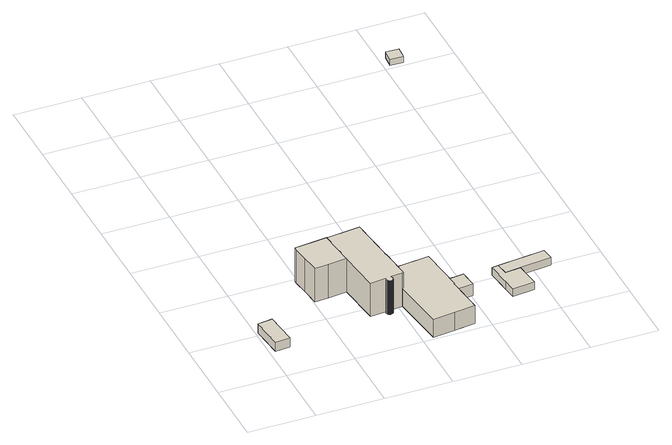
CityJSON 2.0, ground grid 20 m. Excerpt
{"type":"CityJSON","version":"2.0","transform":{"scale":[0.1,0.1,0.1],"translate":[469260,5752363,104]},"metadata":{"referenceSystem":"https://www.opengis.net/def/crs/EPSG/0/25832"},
"CityObjects":{
"building1":{"type":"Building","attributes":{"Gemeindeschluessel":"05711000","BezugspunktDach":"2000","function":"51009_1611","measuredHeight":3.68},"address":[{"country":"Germany"}],"geometry":[{"type":"Solid","lod":"1","boundaries":[[[[0,1,2,3]],[[4,5,6,7]],[[4,7,3,2]],[[5,4,2,1]],[[6,5,1,0]],[[7,6,0,3]]]]}]},
"building2":{"type":"Building","attributes":{"Gemeindeschluessel":"05711000","function":"31001_1010"},"address":[{"country":"Germany","locality":"Bielefeld","thoroughfareNumber":"295a","thoroughfareName":"Verler Straße"},{"country":"Germany","locality":"Bielefeld","thoroughfareNumber":"295b","thoroughfareName":"Verler Straße"},{"country":"Germany","locality":"Bielefeld","thoroughfareNumber":"295","thoroughfareName":"Verler Straße"}],"children":["building2-1","building2-2","building2-3","building2-4","building2-5"]},
"building2-1":{"type":"BuildingPart","attributes":{"BezugspunktDach":"2000","measuredHeight":13.12},"parents":["building2"],"geometry":[{"type":"Solid","lod":"1","boundaries":[[[[8,9,10,11,12,13,14,15,16,17,18,19,20,21,22,23,24,25,26,27,28,29,30,31,32,33,34,35,36,37,38,39,40]],[[41,42,43,44,45,46,47,48,49,50,51,52,53,54,55,56,57,58,59,60,61,62,63,64,65,66,67,68,69,70,71,72,73]],[[41,73,40,39]],[[42,41,39,38]],[[43,42,38,37]],[[44,43,37,36]],[[45,44,36,35]],[[46,45,35,34]],[[47,46,34,33]],[[48,47,33,32]],[[49,48,32,31]],[[50,49,31,30]],[[51,50,30,29]],[[52,51,29,28]],[[53,52,28,27]],[[54,53,27,26]],[[55,54,26,25]],[[56,55,25,24]],[[57,56,24,23]],[[58,57,23,22]],[[59,58,22,21]],[[60,59,21,20]],[[61,60,20,19]],[[62,61,19,18]],[[63,62,18,17]],[[64,63,17,16]],[[65,64,16,15]],[[66,65,15,14]],[[67,66,14,13]],[[68,67,13,12]],[[69,68,12,11]],[[70,69,11,10]],[[71,70,10,9]],[[72,71,9,8]],[[73,72,8,40]]]]}]},
"building2-2":{"type":"BuildingPart","attributes":{"BezugspunktDach":"2000","measuredHeight":13.12},"parents":["building2"],"geometry":[{"type":"Solid","lod":"1","boundaries":[[[[74,75,76,77,78,79,10,9]],[[70,80,81,82,83,84,85,71]],[[70,71,9,10]],[[80,70,10,79]],[[81,80,79,78]],[[82,81,78,77]],[[83,82,77,76]],[[84,83,76,75]],[[85,84,75,74]],[[71,85,74,9]]]]}]},
"building2-3":{"type":"BuildingPart","attributes":{"BezugspunktDach":"2000","measuredHeight":9.33},"parents":["building2"],"geometry":[{"type":"Solid","lod":"1","boundaries":[[[[86,87,88,89,90,91,92,93,94,95,96]],[[97,44,43,42,98,99,100,101,102,103,104]],[[97,104,96,95]],[[44,97,95,94]],[[43,44,94,93]],[[42,43,93,92]],[[98,42,92,91]],[[99,98,91,90]],[[100,99,90,89]],[[101,100,89,88]],[[102,101,88,87]],[[103,102,87,86]],[[104,103,86,96]]]]}]},
"building2-4":{"type":"BuildingPart","attributes":{"BezugspunktDach":"2000","measuredHeight":3.8},"parents":["building2"],"geometry":[{"type":"Solid","lod":"1","boundaries":[[[[105,106,107,108]],[[101,100,109,110]],[[101,110,108,107]],[[100,101,107,106]],[[109,100,106,105]],[[110,109,105,108]]]]}]},
"building2-5":{"type":"BuildingPart","attributes":{"BezugspunktDach":"2000","measuredHeight":3.15},"parents":["building2"],"geometry":[{"type":"Solid","lod":"1","boundaries":[[[[111,112,113,114,115,116,117]],[[85,118,119,120,72,71,121]],[[85,121,117,116]],[[118,85,116,115]],[[119,118,115,114]],[[120,119,114,113]],[[72,120,113,112]],[[71,72,112,111]],[[121,71,111,117]]]]}]},
"building3":{"type":"Building","attributes":{"Gemeindeschluessel":"05711000","BezugspunktDach":"2000","function":"31001_9998","measuredHeight":3.18},"address":[{"country":"Germany","locality":"Bielefeld","thoroughfareNumber":"295","thoroughfareName":"Verler Straße"}],"geometry":[{"type":"Solid","lod":"1","boundaries":[[[[122,123,124,125,126,127,128,129]],[[130,131,132,133,134,135,136,137]],[[130,137,129,128]],[[131,130,128,127]],[[132,131,127,126]],[[133,132,126,125]],[[134,133,125,124]],[[135,134,124,123]],[[136,135,123,122]],[[137,136,122,129]]]]}]},
"building4":{"type":"Building","attributes":{"Gemeindeschluessel":"05711000","BezugspunktDach":"2000","function":"31001_9998","measuredHeight":2.49},"address":[{"country":"Germany","locality":"Bielefeld","thoroughfareNumber":"295","thoroughfareName":"Verler Straße"}],"geometry":[{"type":"Solid","lod":"1","boundaries":[[[[138,139,129,128,127]],[[130,137,140,141,131]],[[130,131,127,128]],[[137,130,128,129]],[[140,137,129,139]],[[141,140,139,138]],[[131,141,138,127]]]]}]},
"building5":{"type":"Building","attributes":{"Gemeindeschluessel":"05711000","BezugspunktDach":"2000","function":"31001_9998","measuredHeight":2.45},"address":[{"country":"Germany"}],"geometry":[{"type":"Solid","lod":"1","boundaries":[[[[142,143,144,145]],[[146,147,148,149]],[[146,149,145,144]],[[147,146,144,143]],[[148,147,143,142]],[[149,148,142,145]]]]}]}
},
"vertices":[
[50,218,37],[6,213,37],[16,114,37],[60,118,37],[16,114,7],[6,213,7],[50,218,7],[60,118,7],
[292,404,117],[288,404,117],[300,294,117],[314,163,117],[359,168,117],[359,160,117],[360,159,117],[360,157,117],[361,156,117],[362,155,117],[363,154,117],[364,153,117],[365,152,117],[366,152,117],[367,152,117],[369,152,117],[370,152,117],[371,152,117],[373,153,117],[374,153,117],[375,154,117],[376,155,117],[377,156,117],[378,158,117],[378,159,117],[378,161,117],[378,162,117],[377,170,117],[412,174,117],[415,175,117],[405,269,117],[404,269,117],[389,415,117],[404,269,7],[405,269,7],[415,175,7],[412,174,7],[377,170,7],[378,162,7],[378,161,7],[378,159,7],[378,158,7],[377,156,7],[376,155,7],[375,154,7],[374,153,7],[373,153,7],[371,152,7],[370,152,7],[369,152,7],[367,152,7],[366,152,7],[365,152,7],[364,153,7],[363,154,7],[362,155,7],[361,156,7],[360,157,7],[360,159,7],[359,160,7],[359,168,7],[314,163,7],[300,294,7],[288,404,7],[292,404,7],[389,415,7],
[251,400,117],[191,394,117],[192,383,117],[197,339,117],[203,284,117],[244,288,117],[244,288,7],[203,284,7],[197,339,7],[192,383,7],[191,394,7],[251,400,7],
[559,25,66],[547,139,66],[549,139,66],[544,192,66],[534,283,66],[468,276,66],[405,269,66],[415,175,66],[412,174,66],[432,9,66],[496,17,66],[432,9,7],[468,276,7],[534,283,7],[544,192,7],[549,139,7],[547,139,7],[559,25,7],[496,17,7],
[600,198,45],[544,192,45],[549,139,45],[605,145,45],[600,198,7],[605,145,7],
[288,404,35],[292,404,35],[287,447,35],[267,445,35],[247,443,35],[251,400,35],[271,402,35],[247,443,7],[267,445,7],[287,447,7],[271,402,7],
[687,208,36],[695,131,36],[700,93,36],[766,101,36],[762,139,36],[757,177,36],[711,172,36],[706,210,36],[711,172,11],[757,177,11],[762,139,11],[766,101,11],[700,93,11],[695,131,11],[687,208,11],[706,210,11],
[851,188,36],[847,226,36],[847,226,11],[851,188,11],
[821,1250,28],[819,1213,28],[857,1211,28],[859,1248,28],[857,1211,8],[819,1213,8],[821,1250,8],[859,1248,8]
]}
